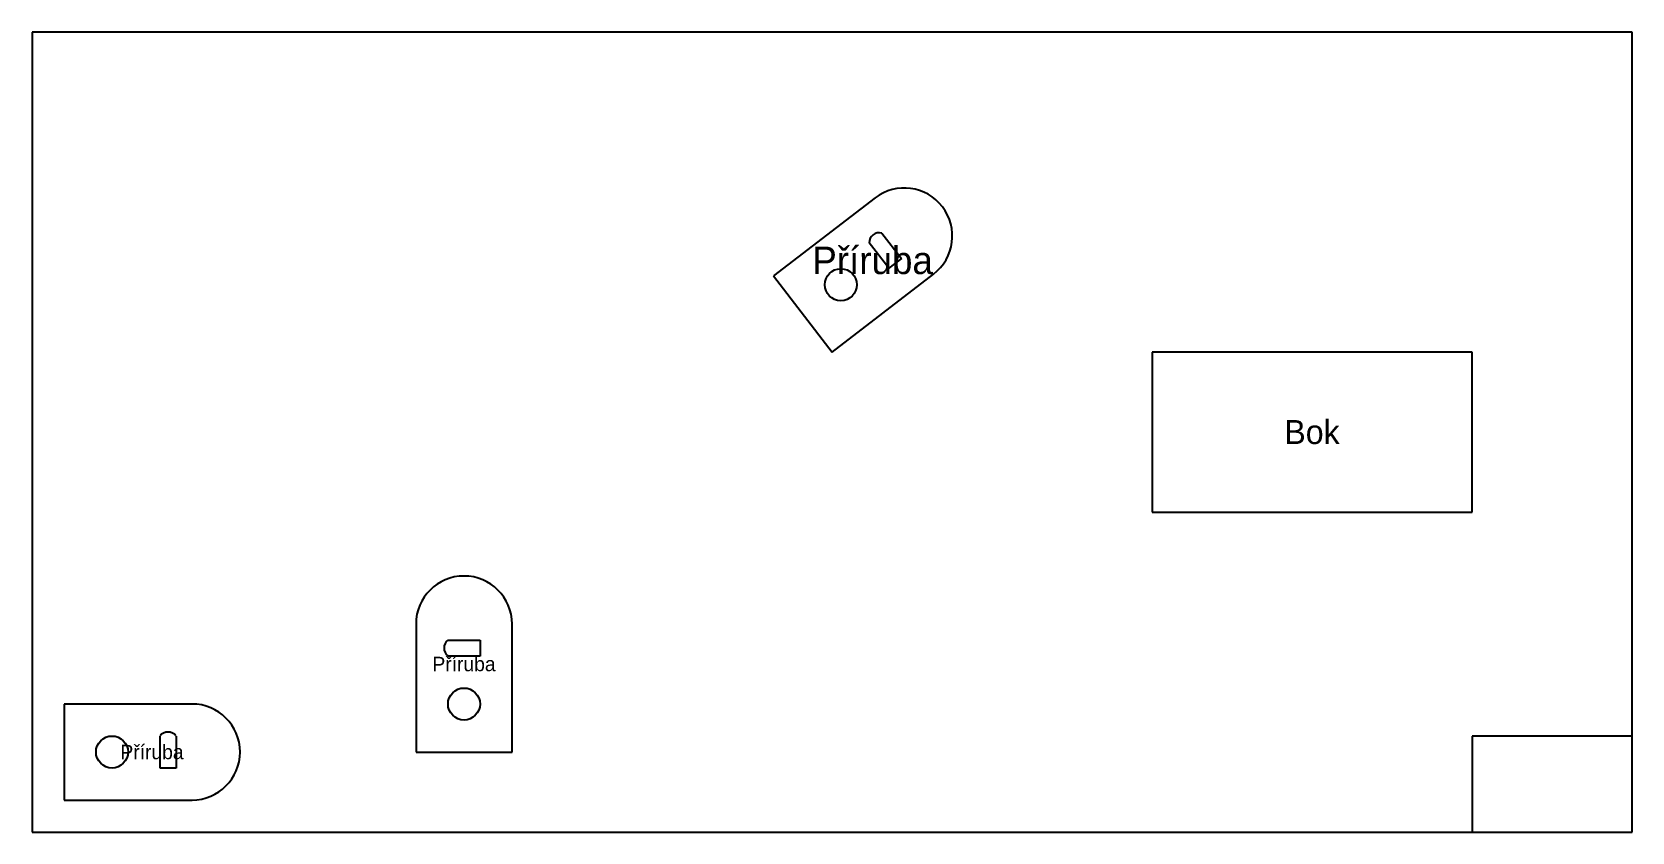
# Model space of a CAD drawing. Header units: millimetres. Extents: x 0 to 1000, y 0 to 500.
import ezdxf
from ezdxf.enums import TextEntityAlignment as Align

# ---------------------------------------------------------------- set-up
doc = ezdxf.new("R2010")
doc.units = ezdxf.units.MM
for name, color, linetype in [('DILY', 7, 'CONTINUOUS'), ('OTVORY', 1, 'CONTINUOUS'), ('POPISKY', 3, 'CONTINUOUS'), ('TABULE', 8, 'CONTINUOUS')]:
    doc.layers.add(name, color=color, linetype=linetype)

msp = doc.modelspace()

# ---------------------------------------------------------------- linework, layer by layer
at = {"layer": 'DILY'}
for p, q in [((526.942581, 396.302115), (463.474314, 347.6012)), ((463.474314, 347.6012), (500, 300)), ((500, 300), (563.468267, 348.700914)), ((900, 300), (700, 300)), ((700, 300), (700, 200)), ((900, 200), (900, 300)), ((700, 200), (900, 200)), ((240, 130), (240, 50)), ((300, 50), (300, 130)), ((100, 80), (20, 80)), ((20, 80), (20, 20)), ((240, 50), (300, 50)), ((20, 20), (100, 20))]:
    msp.add_line(p, q, dxfattribs=at)
for centre, start, end in [((545.205424, 372.501515), 307.5, 127.5), ((270, 130), 0, 180), ((100, 50), 270, 90)]:
    msp.add_arc(centre, 30, start, end, dxfattribs=at)
at = {"layer": 'OTVORY'}
for p, q in [((531.184277, 374.347434), (543.359505, 358.480367)), ((535.425972, 352.392753), (523.250743, 368.259819)), ((543.359505, 358.480367), (535.425972, 352.392753)), ((260, 120), (280, 120)), ((280, 120), (280, 110)), ((280, 110), (260, 110)), ((80, 40), (80, 60)), ((90, 60), (90, 40)), ((90, 40), (80, 40))]:
    msp.add_line(p, q, dxfattribs=at)
for centre in [(505.537757, 342.063443), (270, 80), (50, 50)]:
    msp.add_circle(centre, 10, dxfattribs=at)
for centre, start, end in [((529.500365, 368.328551), 74.369897646, 180.630102354), ((263.75, 115), 126.869897646, 233.130102354), ((85, 56.25), 36.869897646, 143.130102354)]:
    msp.add_arc(centre, 6.25, start, end, dxfattribs=at)
at = {"layer": 'TABULE'}
for p, q in [((1000, 500), (0, 500)), ((0, 500), (0, 0)), ((1000, 0), (1000, 500)), ((1000, 60), (900, 60)), ((900, 60), (900, 0)), ((1000, 0), (1000, 60)), ((0, 0), (1000, 0)), ((900, 0), (1000, 0))]:
    msp.add_line(p, q, dxfattribs=at)

# ---------------------------------------------------------------- texts
at = {"layer": 'POPISKY'}
for s, height, p in [('Příruba', 17.184744, (525.371591, 357.282479)), ('Bok', 15, (800, 250)), ('Příruba', 9, (270, 105)), ('Příruba', 9, (75, 50))]:
    msp.add_text(s, height=height, dxfattribs=at).set_placement(p, align=Align.MIDDLE_CENTER)

doc.saveas('drawing.dxf')
